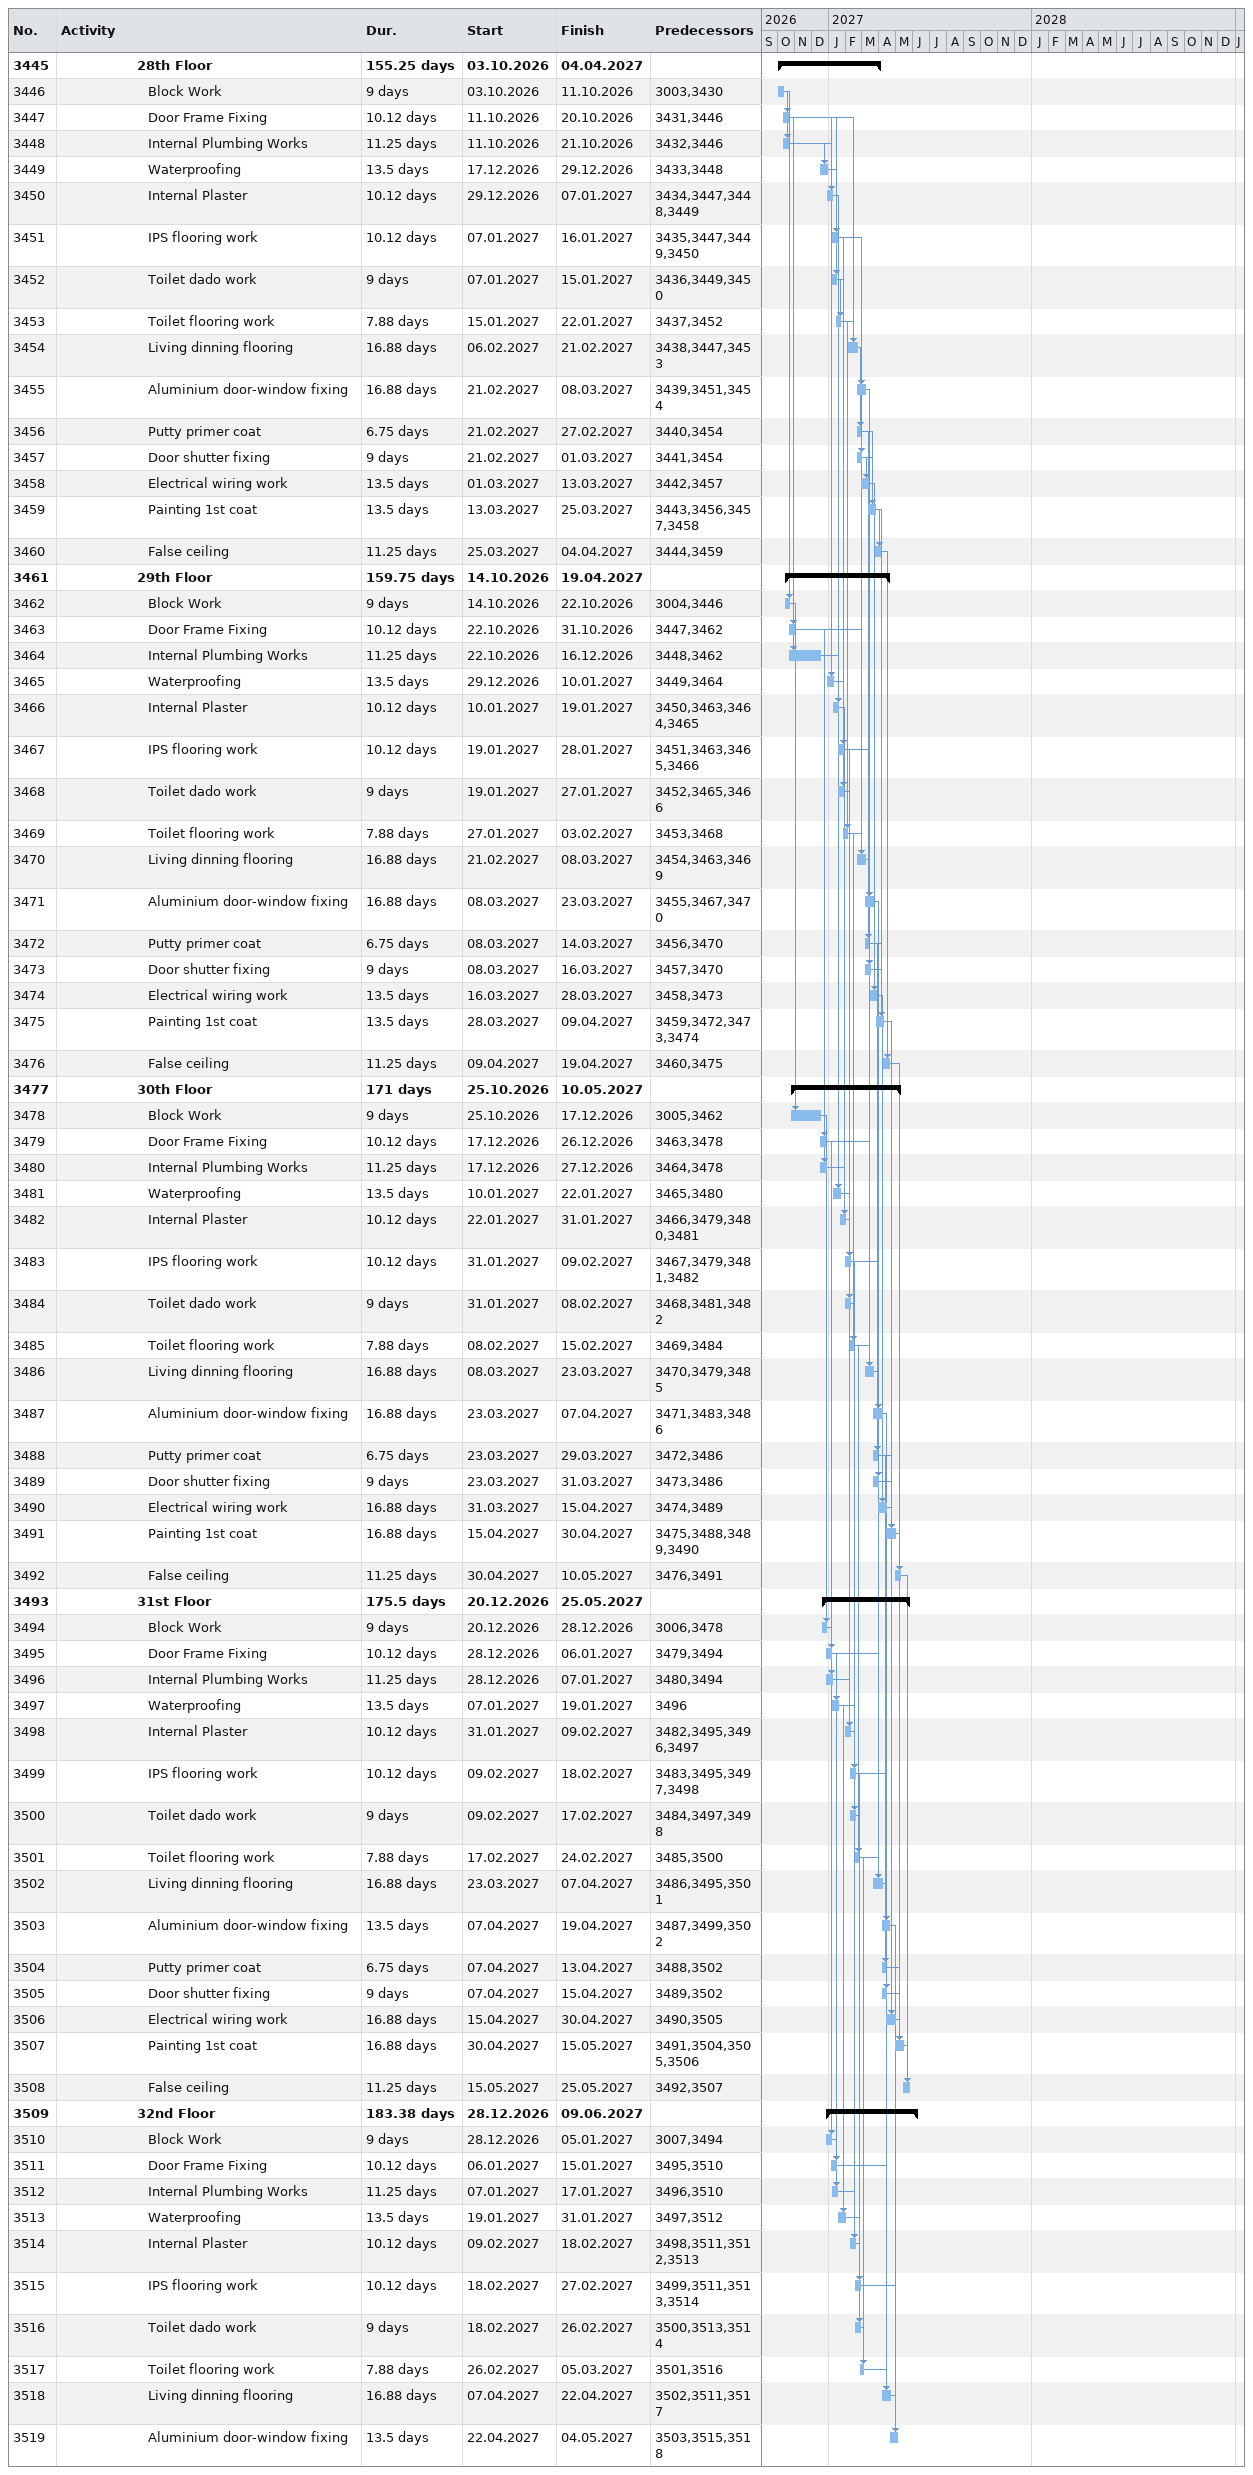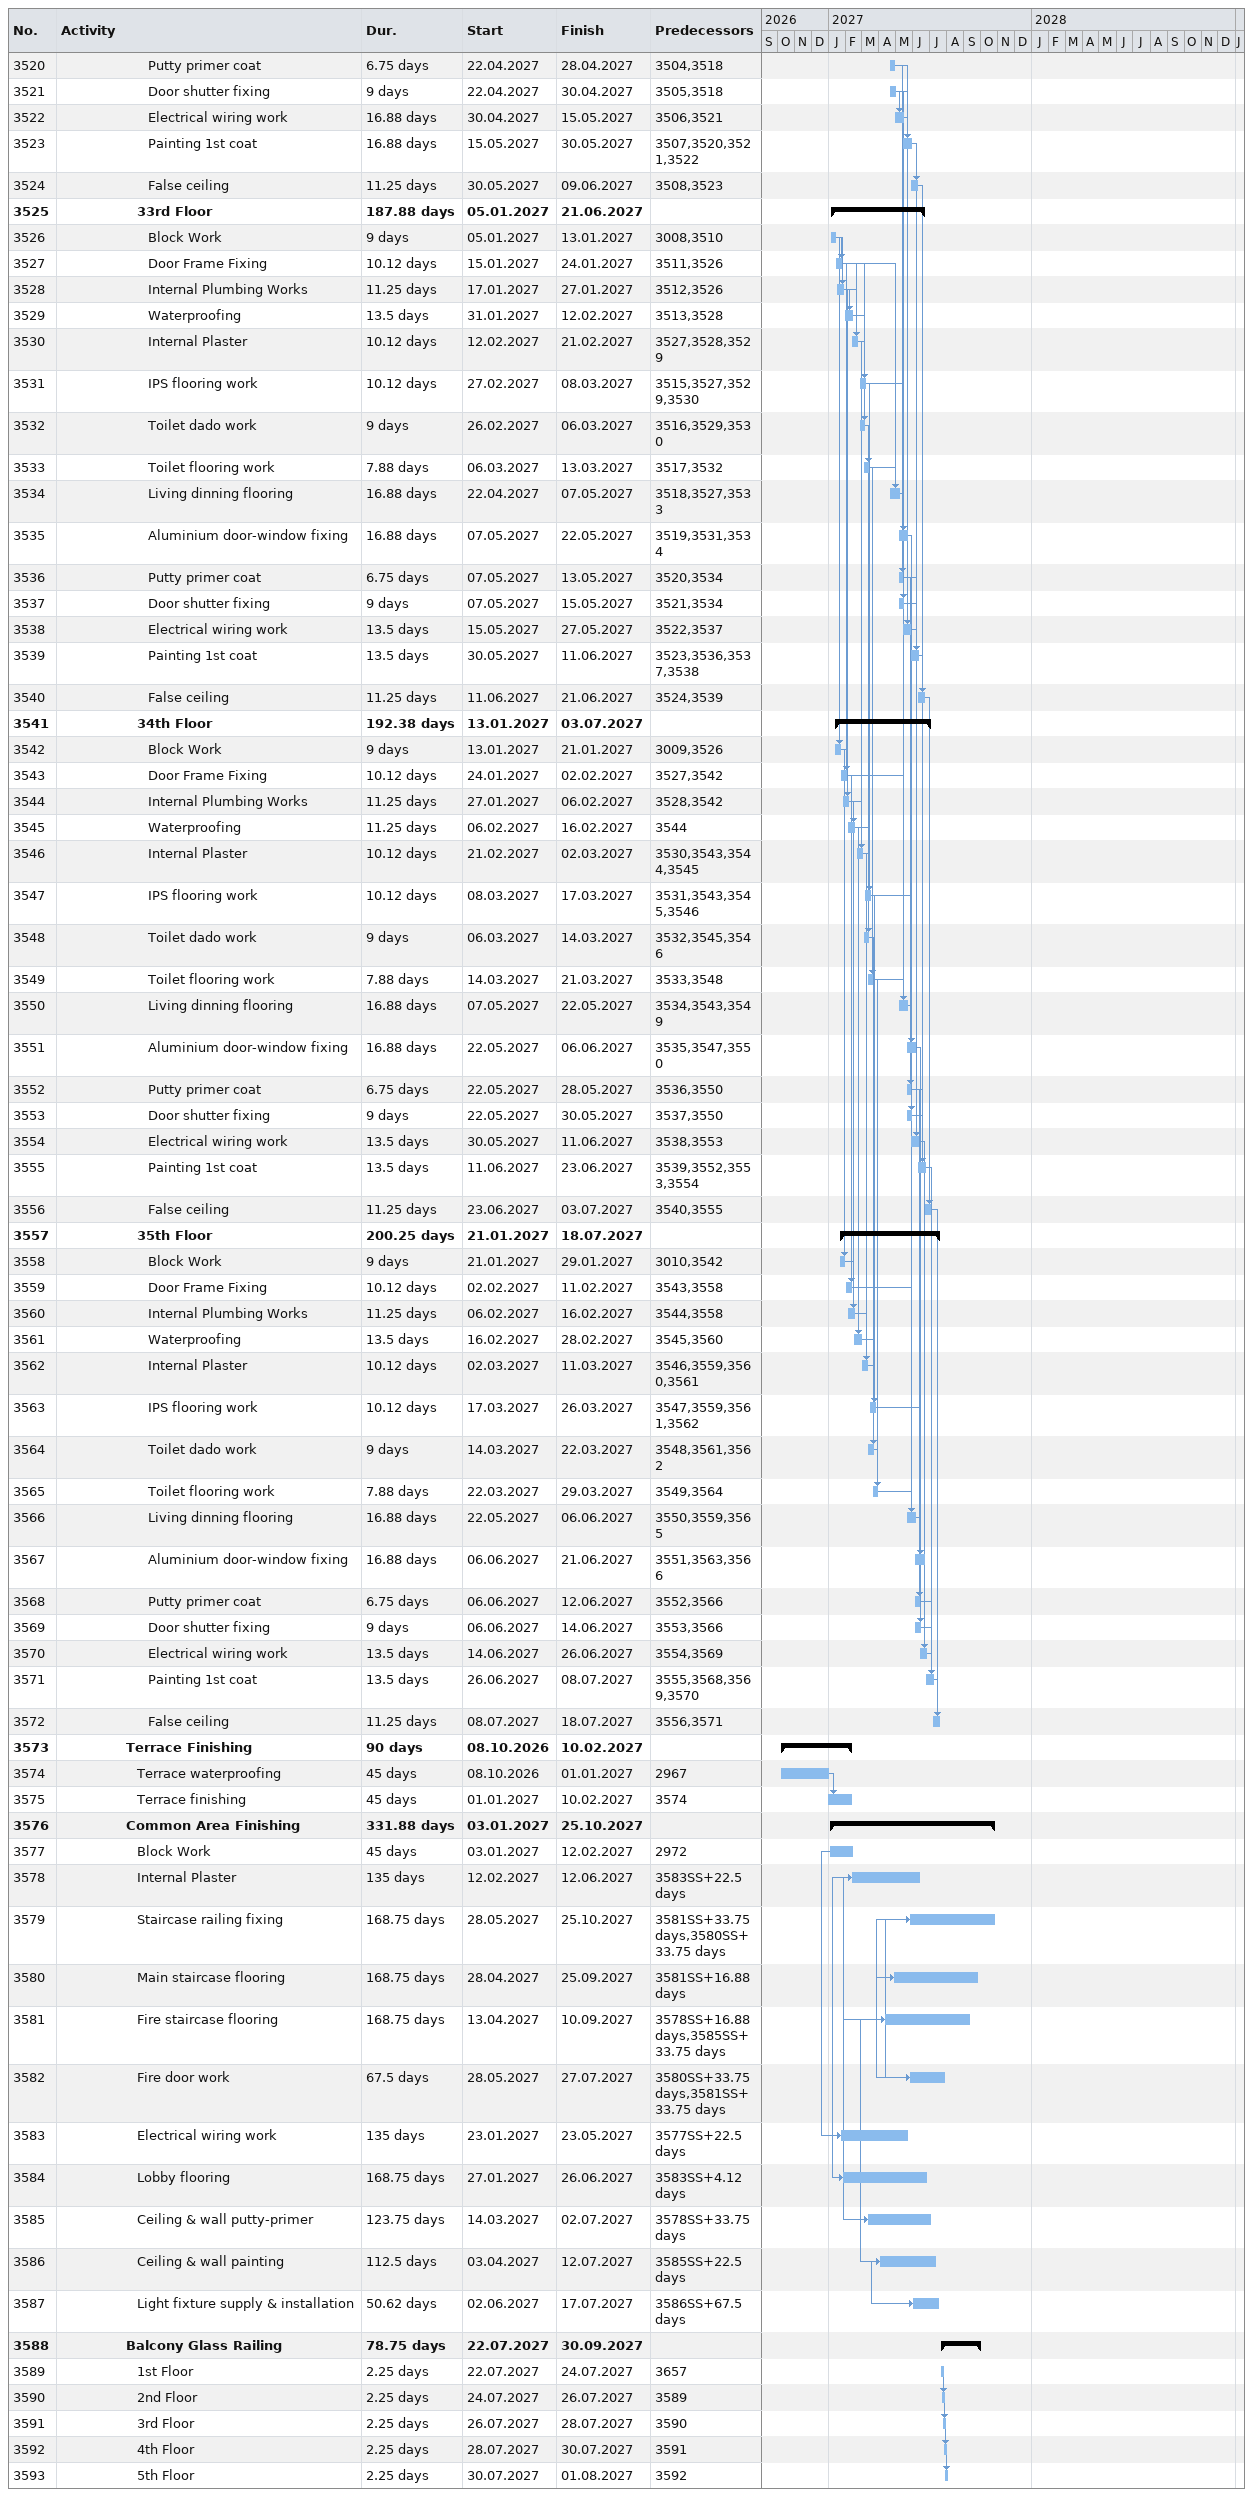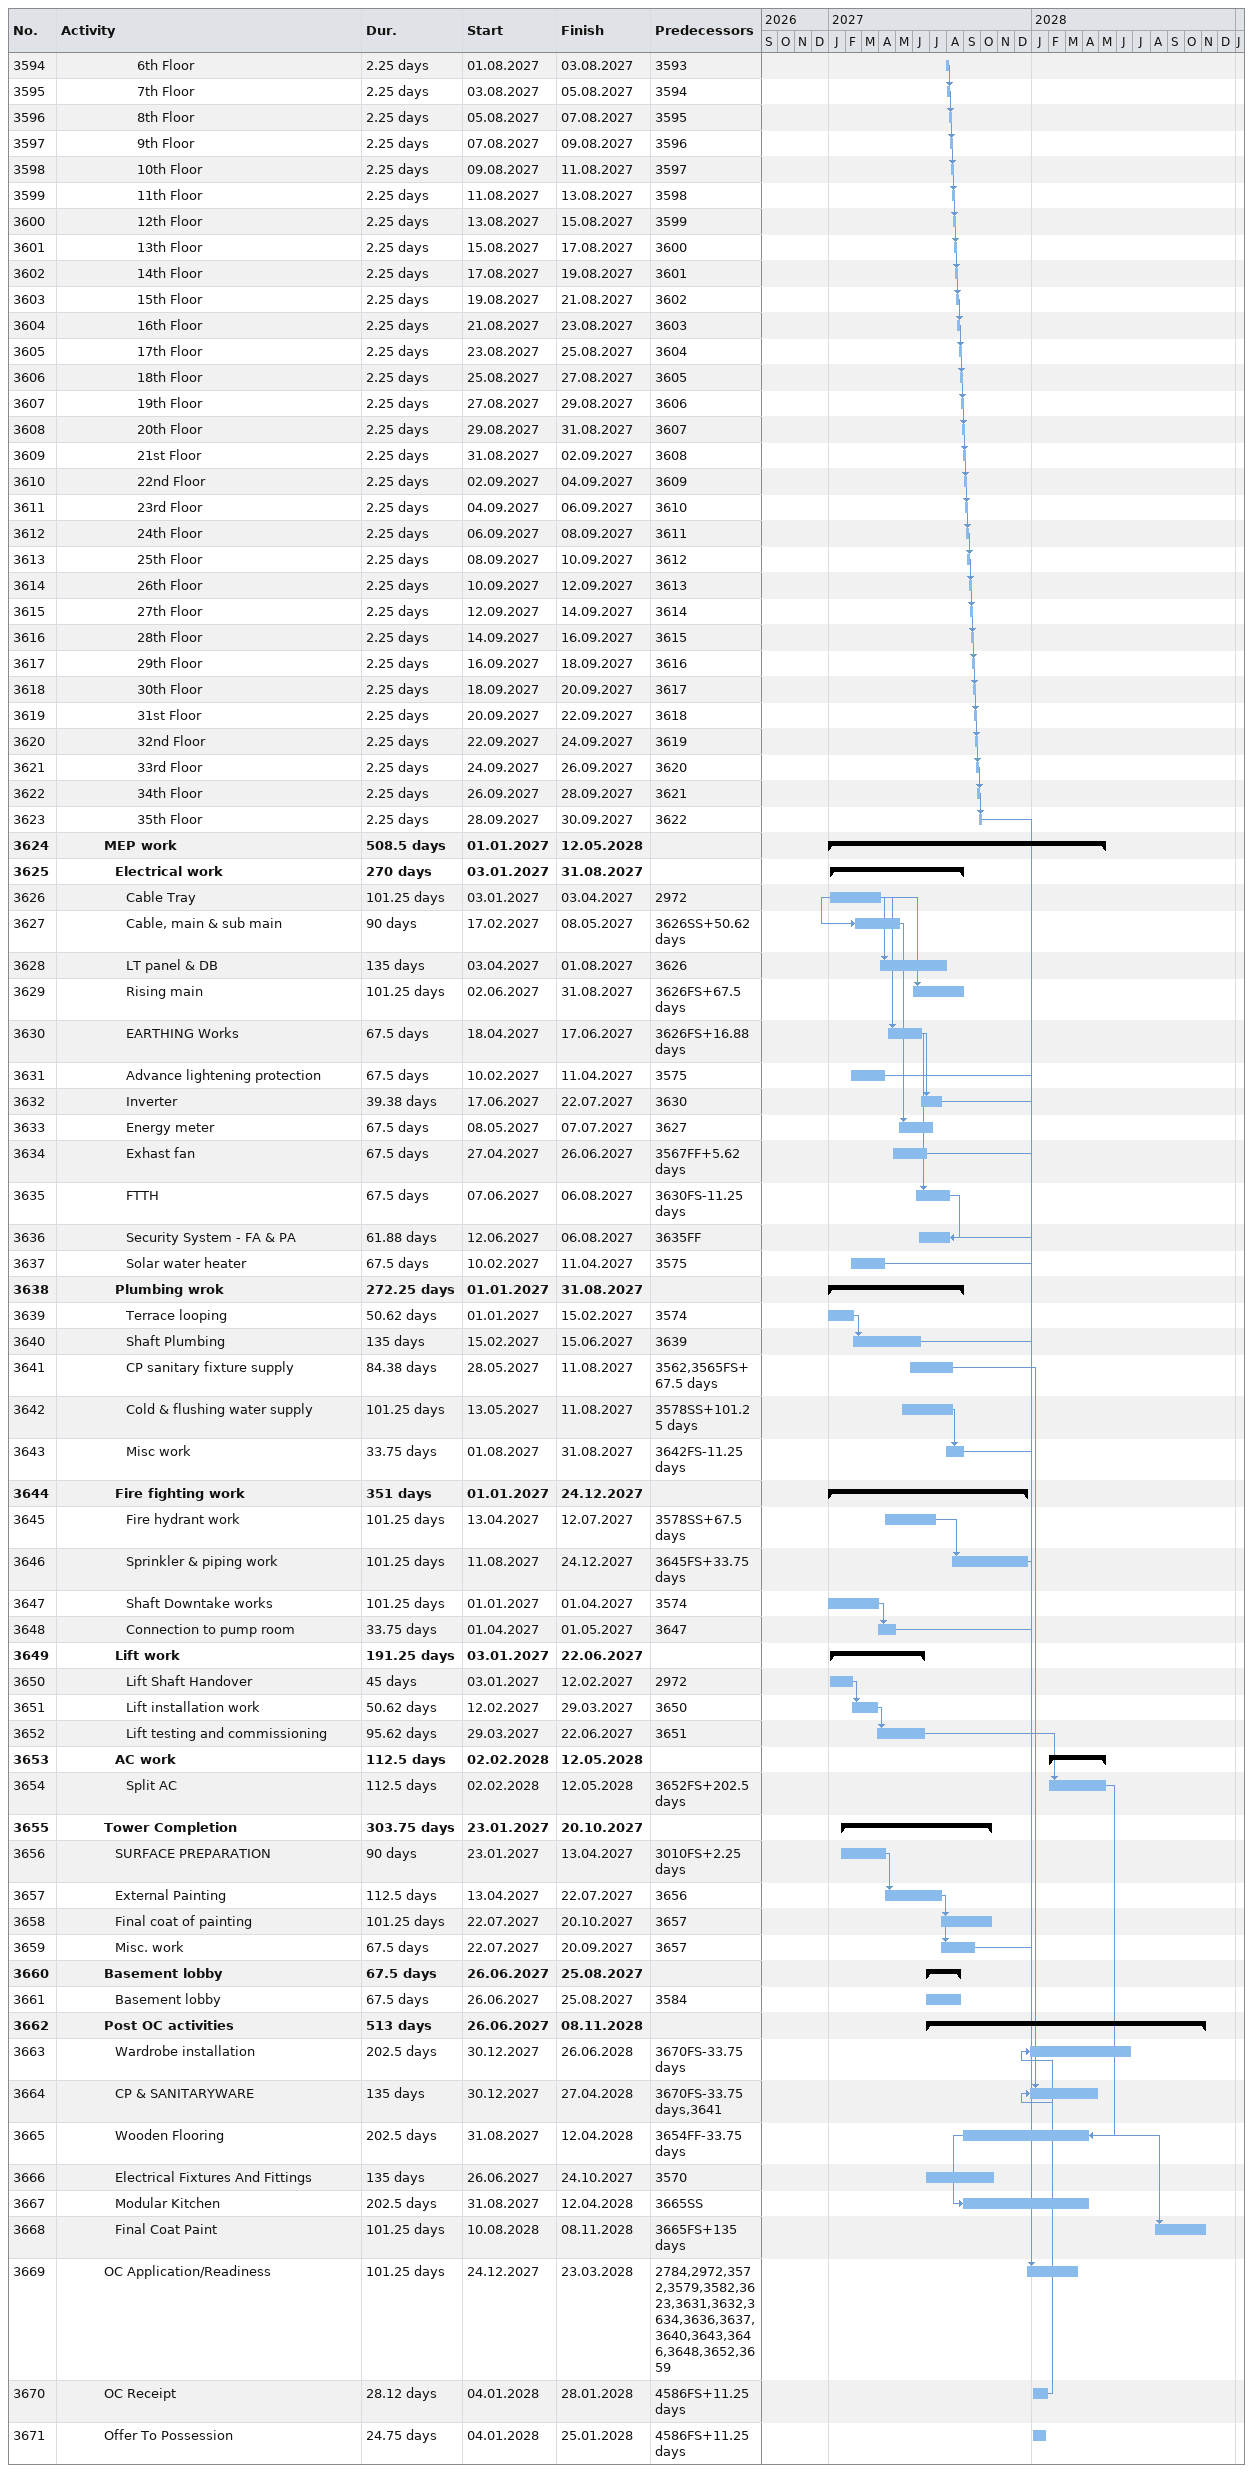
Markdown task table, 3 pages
| ID | Level | Task | Duration | Start | Finish | Predecessors |
|---|---|---|---|---|---|---|
| 3445 | 8 | **28th Floor** | 155.25d | 2026-10-03 | 2027-04-04 |  |
| 3446 | 9 | Block Work | 9d | 2026-10-03 | 2026-10-11 | 3003, 3430 |
| 3447 | 9 | Door Frame Fixing | 10.12d | 2026-10-11 | 2026-10-20 | 3431, 3446 |
| 3448 | 9 | Internal Plumbing Works | 11.25d | 2026-10-11 | 2026-10-21 | 3432, 3446 |
| 3449 | 9 | Waterproofing | 13.5d | 2026-12-17 | 2026-12-29 | 3433, 3448 |
| 3450 | 9 | Internal Plaster | 10.12d | 2026-12-29 | 2027-01-07 | 3434, 3447, 3448, 3449 |
| 3451 | 9 | IPS flooring work | 10.12d | 2027-01-07 | 2027-01-16 | 3435, 3447, 3449, 3450 |
| 3452 | 9 | Toilet dado work | 9d | 2027-01-07 | 2027-01-15 | 3436, 3449, 3450 |
| 3453 | 9 | Toilet flooring work | 7.88d | 2027-01-15 | 2027-01-22 | 3437, 3452 |
| 3454 | 9 | Living dinning flooring | 16.88d | 2027-02-06 | 2027-02-21 | 3438, 3447, 3453 |
| 3455 | 9 | Aluminium door-window fixing | 16.88d | 2027-02-21 | 2027-03-08 | 3439, 3451, 3454 |
| 3456 | 9 | Putty primer coat | 6.75d | 2027-02-21 | 2027-02-27 | 3440, 3454 |
| 3457 | 9 | Door shutter fixing | 9d | 2027-02-21 | 2027-03-01 | 3441, 3454 |
| 3458 | 9 | Electrical wiring work | 13.5d | 2027-03-01 | 2027-03-13 | 3442, 3457 |
| 3459 | 9 | Painting 1st coat | 13.5d | 2027-03-13 | 2027-03-25 | 3443, 3456, 3457, 3458 |
| 3460 | 9 | False ceiling | 11.25d | 2027-03-25 | 2027-04-04 | 3444, 3459 |
| 3461 | 8 | **29th Floor** | 159.75d | 2026-10-14 | 2027-04-19 |  |
| 3462 | 9 | Block Work | 9d | 2026-10-14 | 2026-10-22 | 3004, 3446 |
| 3463 | 9 | Door Frame Fixing | 10.12d | 2026-10-22 | 2026-10-31 | 3447, 3462 |
| 3464 | 9 | Internal Plumbing Works | 11.25d | 2026-10-22 | 2026-12-16 | 3448, 3462 |
| 3465 | 9 | Waterproofing | 13.5d | 2026-12-29 | 2027-01-10 | 3449, 3464 |
| 3466 | 9 | Internal Plaster | 10.12d | 2027-01-10 | 2027-01-19 | 3450, 3463, 3464, 3465 |
| 3467 | 9 | IPS flooring work | 10.12d | 2027-01-19 | 2027-01-28 | 3451, 3463, 3465, 3466 |
| 3468 | 9 | Toilet dado work | 9d | 2027-01-19 | 2027-01-27 | 3452, 3465, 3466 |
| 3469 | 9 | Toilet flooring work | 7.88d | 2027-01-27 | 2027-02-03 | 3453, 3468 |
| 3470 | 9 | Living dinning flooring | 16.88d | 2027-02-21 | 2027-03-08 | 3454, 3463, 3469 |
| 3471 | 9 | Aluminium door-window fixing | 16.88d | 2027-03-08 | 2027-03-23 | 3455, 3467, 3470 |
| 3472 | 9 | Putty primer coat | 6.75d | 2027-03-08 | 2027-03-14 | 3456, 3470 |
| 3473 | 9 | Door shutter fixing | 9d | 2027-03-08 | 2027-03-16 | 3457, 3470 |
| 3474 | 9 | Electrical wiring work | 13.5d | 2027-03-16 | 2027-03-28 | 3458, 3473 |
| 3475 | 9 | Painting 1st coat | 13.5d | 2027-03-28 | 2027-04-09 | 3459, 3472, 3473, 3474 |
| 3476 | 9 | False ceiling | 11.25d | 2027-04-09 | 2027-04-19 | 3460, 3475 |
| 3477 | 8 | **30th Floor** | 171d | 2026-10-25 | 2027-05-10 |  |
| 3478 | 9 | Block Work | 9d | 2026-10-25 | 2026-12-17 | 3005, 3462 |
| 3479 | 9 | Door Frame Fixing | 10.12d | 2026-12-17 | 2026-12-26 | 3463, 3478 |
| 3480 | 9 | Internal Plumbing Works | 11.25d | 2026-12-17 | 2026-12-27 | 3464, 3478 |
| 3481 | 9 | Waterproofing | 13.5d | 2027-01-10 | 2027-01-22 | 3465, 3480 |
| 3482 | 9 | Internal Plaster | 10.12d | 2027-01-22 | 2027-01-31 | 3466, 3479, 3480, 3481 |
| 3483 | 9 | IPS flooring work | 10.12d | 2027-01-31 | 2027-02-09 | 3467, 3479, 3481, 3482 |
| 3484 | 9 | Toilet dado work | 9d | 2027-01-31 | 2027-02-08 | 3468, 3481, 3482 |
| 3485 | 9 | Toilet flooring work | 7.88d | 2027-02-08 | 2027-02-15 | 3469, 3484 |
| 3486 | 9 | Living dinning flooring | 16.88d | 2027-03-08 | 2027-03-23 | 3470, 3479, 3485 |
| 3487 | 9 | Aluminium door-window fixing | 16.88d | 2027-03-23 | 2027-04-07 | 3471, 3483, 3486 |
| 3488 | 9 | Putty primer coat | 6.75d | 2027-03-23 | 2027-03-29 | 3472, 3486 |
| 3489 | 9 | Door shutter fixing | 9d | 2027-03-23 | 2027-03-31 | 3473, 3486 |
| 3490 | 9 | Electrical wiring work | 16.88d | 2027-03-31 | 2027-04-15 | 3474, 3489 |
| 3491 | 9 | Painting 1st coat | 16.88d | 2027-04-15 | 2027-04-30 | 3475, 3488, 3489, 3490 |
| 3492 | 9 | False ceiling | 11.25d | 2027-04-30 | 2027-05-10 | 3476, 3491 |
| 3493 | 8 | **31st Floor** | 175.5d | 2026-12-20 | 2027-05-25 |  |
| 3494 | 9 | Block Work | 9d | 2026-12-20 | 2026-12-28 | 3006, 3478 |
| 3495 | 9 | Door Frame Fixing | 10.12d | 2026-12-28 | 2027-01-06 | 3479, 3494 |
| 3496 | 9 | Internal Plumbing Works | 11.25d | 2026-12-28 | 2027-01-07 | 3480, 3494 |
| 3497 | 9 | Waterproofing | 13.5d | 2027-01-07 | 2027-01-19 | 3496 |
| 3498 | 9 | Internal Plaster | 10.12d | 2027-01-31 | 2027-02-09 | 3482, 3495, 3496, 3497 |
| 3499 | 9 | IPS flooring work | 10.12d | 2027-02-09 | 2027-02-18 | 3483, 3495, 3497, 3498 |
| 3500 | 9 | Toilet dado work | 9d | 2027-02-09 | 2027-02-17 | 3484, 3497, 3498 |
| 3501 | 9 | Toilet flooring work | 7.88d | 2027-02-17 | 2027-02-24 | 3485, 3500 |
| 3502 | 9 | Living dinning flooring | 16.88d | 2027-03-23 | 2027-04-07 | 3486, 3495, 3501 |
| 3503 | 9 | Aluminium door-window fixing | 13.5d | 2027-04-07 | 2027-04-19 | 3487, 3499, 3502 |
| 3504 | 9 | Putty primer coat | 6.75d | 2027-04-07 | 2027-04-13 | 3488, 3502 |
| 3505 | 9 | Door shutter fixing | 9d | 2027-04-07 | 2027-04-15 | 3489, 3502 |
| 3506 | 9 | Electrical wiring work | 16.88d | 2027-04-15 | 2027-04-30 | 3490, 3505 |
| 3507 | 9 | Painting 1st coat | 16.88d | 2027-04-30 | 2027-05-15 | 3491, 3504, 3505, 3506 |
| 3508 | 9 | False ceiling | 11.25d | 2027-05-15 | 2027-05-25 | 3492, 3507 |
| 3509 | 8 | **32nd Floor** | 183.38d | 2026-12-28 | 2027-06-09 |  |
| 3510 | 9 | Block Work | 9d | 2026-12-28 | 2027-01-05 | 3007, 3494 |
| 3511 | 9 | Door Frame Fixing | 10.12d | 2027-01-06 | 2027-01-15 | 3495, 3510 |
| 3512 | 9 | Internal Plumbing Works | 11.25d | 2027-01-07 | 2027-01-17 | 3496, 3510 |
| 3513 | 9 | Waterproofing | 13.5d | 2027-01-19 | 2027-01-31 | 3497, 3512 |
| 3514 | 9 | Internal Plaster | 10.12d | 2027-02-09 | 2027-02-18 | 3498, 3511, 3512, 3513 |
| 3515 | 9 | IPS flooring work | 10.12d | 2027-02-18 | 2027-02-27 | 3499, 3511, 3513, 3514 |
| 3516 | 9 | Toilet dado work | 9d | 2027-02-18 | 2027-02-26 | 3500, 3513, 3514 |
| 3517 | 9 | Toilet flooring work | 7.88d | 2027-02-26 | 2027-03-05 | 3501, 3516 |
| 3518 | 9 | Living dinning flooring | 16.88d | 2027-04-07 | 2027-04-22 | 3502, 3511, 3517 |
| 3519 | 9 | Aluminium door-window fixing | 13.5d | 2027-04-22 | 2027-05-04 | 3503, 3515, 3518 |
| 3520 | 9 | Putty primer coat | 6.75d | 2027-04-22 | 2027-04-28 | 3504, 3518 |
| 3521 | 9 | Door shutter fixing | 9d | 2027-04-22 | 2027-04-30 | 3505, 3518 |
| 3522 | 9 | Electrical wiring work | 16.88d | 2027-04-30 | 2027-05-15 | 3506, 3521 |
| 3523 | 9 | Painting 1st coat | 16.88d | 2027-05-15 | 2027-05-30 | 3507, 3520, 3521, 3522 |
| 3524 | 9 | False ceiling | 11.25d | 2027-05-30 | 2027-06-09 | 3508, 3523 |
| 3525 | 8 | **33rd Floor** | 187.88d | 2027-01-05 | 2027-06-21 |  |
| 3526 | 9 | Block Work | 9d | 2027-01-05 | 2027-01-13 | 3008, 3510 |
| 3527 | 9 | Door Frame Fixing | 10.12d | 2027-01-15 | 2027-01-24 | 3511, 3526 |
| 3528 | 9 | Internal Plumbing Works | 11.25d | 2027-01-17 | 2027-01-27 | 3512, 3526 |
| 3529 | 9 | Waterproofing | 13.5d | 2027-01-31 | 2027-02-12 | 3513, 3528 |
| 3530 | 9 | Internal Plaster | 10.12d | 2027-02-12 | 2027-02-21 | 3527, 3528, 3529 |
| 3531 | 9 | IPS flooring work | 10.12d | 2027-02-27 | 2027-03-08 | 3515, 3527, 3529, 3530 |
| 3532 | 9 | Toilet dado work | 9d | 2027-02-26 | 2027-03-06 | 3516, 3529, 3530 |
| 3533 | 9 | Toilet flooring work | 7.88d | 2027-03-06 | 2027-03-13 | 3517, 3532 |
| 3534 | 9 | Living dinning flooring | 16.88d | 2027-04-22 | 2027-05-07 | 3518, 3527, 3533 |
| 3535 | 9 | Aluminium door-window fixing | 16.88d | 2027-05-07 | 2027-05-22 | 3519, 3531, 3534 |
| 3536 | 9 | Putty primer coat | 6.75d | 2027-05-07 | 2027-05-13 | 3520, 3534 |
| 3537 | 9 | Door shutter fixing | 9d | 2027-05-07 | 2027-05-15 | 3521, 3534 |
| 3538 | 9 | Electrical wiring work | 13.5d | 2027-05-15 | 2027-05-27 | 3522, 3537 |
| 3539 | 9 | Painting 1st coat | 13.5d | 2027-05-30 | 2027-06-11 | 3523, 3536, 3537, 3538 |
| 3540 | 9 | False ceiling | 11.25d | 2027-06-11 | 2027-06-21 | 3524, 3539 |
| 3541 | 8 | **34th Floor** | 192.38d | 2027-01-13 | 2027-07-03 |  |
| 3542 | 9 | Block Work | 9d | 2027-01-13 | 2027-01-21 | 3009, 3526 |
| 3543 | 9 | Door Frame Fixing | 10.12d | 2027-01-24 | 2027-02-02 | 3527, 3542 |
| 3544 | 9 | Internal Plumbing Works | 11.25d | 2027-01-27 | 2027-02-06 | 3528, 3542 |
| 3545 | 9 | Waterproofing | 11.25d | 2027-02-06 | 2027-02-16 | 3544 |
| 3546 | 9 | Internal Plaster | 10.12d | 2027-02-21 | 2027-03-02 | 3530, 3543, 3544, 3545 |
| 3547 | 9 | IPS flooring work | 10.12d | 2027-03-08 | 2027-03-17 | 3531, 3543, 3545, 3546 |
| 3548 | 9 | Toilet dado work | 9d | 2027-03-06 | 2027-03-14 | 3532, 3545, 3546 |
| 3549 | 9 | Toilet flooring work | 7.88d | 2027-03-14 | 2027-03-21 | 3533, 3548 |
| 3550 | 9 | Living dinning flooring | 16.88d | 2027-05-07 | 2027-05-22 | 3534, 3543, 3549 |
| 3551 | 9 | Aluminium door-window fixing | 16.88d | 2027-05-22 | 2027-06-06 | 3535, 3547, 3550 |
| 3552 | 9 | Putty primer coat | 6.75d | 2027-05-22 | 2027-05-28 | 3536, 3550 |
| 3553 | 9 | Door shutter fixing | 9d | 2027-05-22 | 2027-05-30 | 3537, 3550 |
| 3554 | 9 | Electrical wiring work | 13.5d | 2027-05-30 | 2027-06-11 | 3538, 3553 |
| 3555 | 9 | Painting 1st coat | 13.5d | 2027-06-11 | 2027-06-23 | 3539, 3552, 3553, 3554 |
| 3556 | 9 | False ceiling | 11.25d | 2027-06-23 | 2027-07-03 | 3540, 3555 |
| 3557 | 8 | **35th Floor** | 200.25d | 2027-01-21 | 2027-07-18 |  |
| 3558 | 9 | Block Work | 9d | 2027-01-21 | 2027-01-29 | 3010, 3542 |
| 3559 | 9 | Door Frame Fixing | 10.12d | 2027-02-02 | 2027-02-11 | 3543, 3558 |
| 3560 | 9 | Internal Plumbing Works | 11.25d | 2027-02-06 | 2027-02-16 | 3544, 3558 |
| 3561 | 9 | Waterproofing | 13.5d | 2027-02-16 | 2027-02-28 | 3545, 3560 |
| 3562 | 9 | Internal Plaster | 10.12d | 2027-03-02 | 2027-03-11 | 3546, 3559, 3560, 3561 |
| 3563 | 9 | IPS flooring work | 10.12d | 2027-03-17 | 2027-03-26 | 3547, 3559, 3561, 3562 |
| 3564 | 9 | Toilet dado work | 9d | 2027-03-14 | 2027-03-22 | 3548, 3561, 3562 |
| 3565 | 9 | Toilet flooring work | 7.88d | 2027-03-22 | 2027-03-29 | 3549, 3564 |
| 3566 | 9 | Living dinning flooring | 16.88d | 2027-05-22 | 2027-06-06 | 3550, 3559, 3565 |
| 3567 | 9 | Aluminium door-window fixing | 16.88d | 2027-06-06 | 2027-06-21 | 3551, 3563, 3566 |
| 3568 | 9 | Putty primer coat | 6.75d | 2027-06-06 | 2027-06-12 | 3552, 3566 |
| 3569 | 9 | Door shutter fixing | 9d | 2027-06-06 | 2027-06-14 | 3553, 3566 |
| 3570 | 9 | Electrical wiring work | 13.5d | 2027-06-14 | 2027-06-26 | 3554, 3569 |
| 3571 | 9 | Painting 1st coat | 13.5d | 2027-06-26 | 2027-07-08 | 3555, 3568, 3569, 3570 |
| 3572 | 9 | False ceiling | 11.25d | 2027-07-08 | 2027-07-18 | 3556, 3571 |
| 3573 | 7 | **Terrace Finishing** | 90d | 2026-10-08 | 2027-02-10 |  |
| 3574 | 8 | Terrace waterproofing | 45d | 2026-10-08 | 2027-01-01 | 2967 |
| 3575 | 8 | Terrace finishing | 45d | 2027-01-01 | 2027-02-10 | 3574 |
| 3576 | 7 | **Common Area Finishing** | 331.88d | 2027-01-03 | 2027-10-25 |  |
| 3577 | 8 | Block Work | 45d | 2027-01-03 | 2027-02-12 | 2972 |
| 3578 | 8 | Internal Plaster | 135d | 2027-02-12 | 2027-06-12 | 3583SS+22.5d |
| 3579 | 8 | Staircase railing fixing | 168.75d | 2027-05-28 | 2027-10-25 | 3581SS+33.75d, 3580SS+33.75d |
| 3580 | 8 | Main staircase flooring | 168.75d | 2027-04-28 | 2027-09-25 | 3581SS+16.88d |
| 3581 | 8 | Fire staircase flooring | 168.75d | 2027-04-13 | 2027-09-10 | 3578SS+16.88d, 3585SS+33.75d |
| 3582 | 8 | Fire door work | 67.5d | 2027-05-28 | 2027-07-27 | 3580SS+33.75d, 3581SS+33.75d |
| 3583 | 8 | Electrical wiring work | 135d | 2027-01-23 | 2027-05-23 | 3577SS+22.5d |
| 3584 | 8 | Lobby flooring | 168.75d | 2027-01-27 | 2027-06-26 | 3583SS+4.12d |
| 3585 | 8 | Ceiling & wall putty-primer | 123.75d | 2027-03-14 | 2027-07-02 | 3578SS+33.75d |
| 3586 | 8 | Ceiling & wall painting | 112.5d | 2027-04-03 | 2027-07-12 | 3585SS+22.5d |
| 3587 | 8 | Light fixture supply & installation | 50.62d | 2027-06-02 | 2027-07-17 | 3586SS+67.5d |
| 3588 | 7 | **Balcony Glass Railing** | 78.75d | 2027-07-22 | 2027-09-30 |  |
| 3589 | 8 | 1st Floor | 2.25d | 2027-07-22 | 2027-07-24 | 3657 |
| 3590 | 8 | 2nd Floor | 2.25d | 2027-07-24 | 2027-07-26 | 3589 |
| 3591 | 8 | 3rd Floor | 2.25d | 2027-07-26 | 2027-07-28 | 3590 |
| 3592 | 8 | 4th Floor | 2.25d | 2027-07-28 | 2027-07-30 | 3591 |
| 3593 | 8 | 5th Floor | 2.25d | 2027-07-30 | 2027-08-01 | 3592 |
| 3594 | 8 | 6th Floor | 2.25d | 2027-08-01 | 2027-08-03 | 3593 |
| 3595 | 8 | 7th Floor | 2.25d | 2027-08-03 | 2027-08-05 | 3594 |
| 3596 | 8 | 8th Floor | 2.25d | 2027-08-05 | 2027-08-07 | 3595 |
| 3597 | 8 | 9th Floor | 2.25d | 2027-08-07 | 2027-08-09 | 3596 |
| 3598 | 8 | 10th Floor | 2.25d | 2027-08-09 | 2027-08-11 | 3597 |
| 3599 | 8 | 11th Floor | 2.25d | 2027-08-11 | 2027-08-13 | 3598 |
| 3600 | 8 | 12th Floor | 2.25d | 2027-08-13 | 2027-08-15 | 3599 |
| 3601 | 8 | 13th Floor | 2.25d | 2027-08-15 | 2027-08-17 | 3600 |
| 3602 | 8 | 14th Floor | 2.25d | 2027-08-17 | 2027-08-19 | 3601 |
| 3603 | 8 | 15th Floor | 2.25d | 2027-08-19 | 2027-08-21 | 3602 |
| 3604 | 8 | 16th Floor | 2.25d | 2027-08-21 | 2027-08-23 | 3603 |
| 3605 | 8 | 17th Floor | 2.25d | 2027-08-23 | 2027-08-25 | 3604 |
| 3606 | 8 | 18th Floor | 2.25d | 2027-08-25 | 2027-08-27 | 3605 |
| 3607 | 8 | 19th Floor | 2.25d | 2027-08-27 | 2027-08-29 | 3606 |
| 3608 | 8 | 20th Floor | 2.25d | 2027-08-29 | 2027-08-31 | 3607 |
| 3609 | 8 | 21st Floor | 2.25d | 2027-08-31 | 2027-09-02 | 3608 |
| 3610 | 8 | 22nd Floor | 2.25d | 2027-09-02 | 2027-09-04 | 3609 |
| 3611 | 8 | 23rd Floor | 2.25d | 2027-09-04 | 2027-09-06 | 3610 |
| 3612 | 8 | 24th Floor | 2.25d | 2027-09-06 | 2027-09-08 | 3611 |
| 3613 | 8 | 25th Floor | 2.25d | 2027-09-08 | 2027-09-10 | 3612 |
| 3614 | 8 | 26th Floor | 2.25d | 2027-09-10 | 2027-09-12 | 3613 |
| 3615 | 8 | 27th Floor | 2.25d | 2027-09-12 | 2027-09-14 | 3614 |
| 3616 | 8 | 28th Floor | 2.25d | 2027-09-14 | 2027-09-16 | 3615 |
| 3617 | 8 | 29th Floor | 2.25d | 2027-09-16 | 2027-09-18 | 3616 |
| 3618 | 8 | 30th Floor | 2.25d | 2027-09-18 | 2027-09-20 | 3617 |
| 3619 | 8 | 31st Floor | 2.25d | 2027-09-20 | 2027-09-22 | 3618 |
| 3620 | 8 | 32nd Floor | 2.25d | 2027-09-22 | 2027-09-24 | 3619 |
| 3621 | 8 | 33rd Floor | 2.25d | 2027-09-24 | 2027-09-26 | 3620 |
| 3622 | 8 | 34th Floor | 2.25d | 2027-09-26 | 2027-09-28 | 3621 |
| 3623 | 8 | 35th Floor | 2.25d | 2027-09-28 | 2027-09-30 | 3622 |
| 3624 | 5 | **MEP work** | 508.5d | 2027-01-01 | 2028-05-12 |  |
| 3625 | 6 | **Electrical work** | 270d | 2027-01-03 | 2027-08-31 |  |
| 3626 | 7 | Cable Tray | 101.25d | 2027-01-03 | 2027-04-03 | 2972 |
| 3627 | 7 | Cable, main & sub main | 90d | 2027-02-17 | 2027-05-08 | 3626SS+50.62d |
| 3628 | 7 | LT panel & DB | 135d | 2027-04-03 | 2027-08-01 | 3626 |
| 3629 | 7 | Rising main | 101.25d | 2027-06-02 | 2027-08-31 | 3626FS+67.5d |
| 3630 | 7 | EARTHING Works | 67.5d | 2027-04-18 | 2027-06-17 | 3626FS+16.88d |
| 3631 | 7 | Advance lightening protection | 67.5d | 2027-02-10 | 2027-04-11 | 3575 |
| 3632 | 7 | Inverter | 39.38d | 2027-06-17 | 2027-07-22 | 3630 |
| 3633 | 7 | Energy meter | 67.5d | 2027-05-08 | 2027-07-07 | 3627 |
| 3634 | 7 | Exhast fan | 67.5d | 2027-04-27 | 2027-06-26 | 3567FF+5.62d |
| 3635 | 7 | FTTH | 67.5d | 2027-06-07 | 2027-08-06 | 3630FS-11.25d |
| 3636 | 7 | Security System - FA & PA | 61.88d | 2027-06-12 | 2027-08-06 | 3635FF |
| 3637 | 7 | Solar water heater | 67.5d | 2027-02-10 | 2027-04-11 | 3575 |
| 3638 | 6 | **Plumbing wrok** | 272.25d | 2027-01-01 | 2027-08-31 |  |
| 3639 | 7 | Terrace looping | 50.62d | 2027-01-01 | 2027-02-15 | 3574 |
| 3640 | 7 | Shaft Plumbing | 135d | 2027-02-15 | 2027-06-15 | 3639 |
| 3641 | 7 | CP sanitary fixture supply | 84.38d | 2027-05-28 | 2027-08-11 | 3562, 3565FS+67.5d |
| 3642 | 7 | Cold & flushing water supply | 101.25d | 2027-05-13 | 2027-08-11 | 3578SS+101.25d |
| 3643 | 7 | Misc work | 33.75d | 2027-08-01 | 2027-08-31 | 3642FS-11.25d |
| 3644 | 6 | **Fire fighting work** | 351d | 2027-01-01 | 2027-12-24 |  |
| 3645 | 7 | Fire hydrant work | 101.25d | 2027-04-13 | 2027-07-12 | 3578SS+67.5d |
| 3646 | 7 | Sprinkler & piping work | 101.25d | 2027-08-11 | 2027-12-24 | 3645FS+33.75d |
| 3647 | 7 | Shaft Downtake works | 101.25d | 2027-01-01 | 2027-04-01 | 3574 |
| 3648 | 7 | Connection to pump room | 33.75d | 2027-04-01 | 2027-05-01 | 3647 |
| 3649 | 6 | **Lift work** | 191.25d | 2027-01-03 | 2027-06-22 |  |
| 3650 | 7 | Lift Shaft Handover | 45d | 2027-01-03 | 2027-02-12 | 2972 |
| 3651 | 7 | Lift installation work | 50.62d | 2027-02-12 | 2027-03-29 | 3650 |
| 3652 | 7 | Lift testing and commissioning | 95.62d | 2027-03-29 | 2027-06-22 | 3651 |
| 3653 | 6 | **AC work** | 112.5d | 2028-02-02 | 2028-05-12 |  |
| 3654 | 7 | Split AC | 112.5d | 2028-02-02 | 2028-05-12 | 3652FS+202.5d |
| 3655 | 5 | **Tower Completion** | 303.75d | 2027-01-23 | 2027-10-20 |  |
| 3656 | 6 | SURFACE PREPARATION | 90d | 2027-01-23 | 2027-04-13 | 3010FS+2.25d |
| 3657 | 6 | External Painting | 112.5d | 2027-04-13 | 2027-07-22 | 3656 |
| 3658 | 6 | Final coat of painting | 101.25d | 2027-07-22 | 2027-10-20 | 3657 |
| 3659 | 6 | Misc. work | 67.5d | 2027-07-22 | 2027-09-20 | 3657 |
| 3660 | 5 | **Basement lobby** | 67.5d | 2027-06-26 | 2027-08-25 |  |
| 3661 | 6 | Basement lobby | 67.5d | 2027-06-26 | 2027-08-25 | 3584 |
| 3662 | 5 | **Post OC activities** | 513d | 2027-06-26 | 2028-11-08 |  |
| 3663 | 6 | Wardrobe installation | 202.5d | 2027-12-30 | 2028-06-26 | 3670FS-33.75d |
| 3664 | 6 | CP & SANITARYWARE | 135d | 2027-12-30 | 2028-04-27 | 3670FS-33.75d, 3641 |
| 3665 | 6 | Wooden Flooring | 202.5d | 2027-08-31 | 2028-04-12 | 3654FF-33.75d |
| 3666 | 6 | Electrical Fixtures And Fittings | 135d | 2027-06-26 | 2027-10-24 | 3570 |
| 3667 | 6 | Modular Kitchen | 202.5d | 2027-08-31 | 2028-04-12 | 3665SS |
| 3668 | 6 | Final Coat Paint | 101.25d | 2028-08-10 | 2028-11-08 | 3665FS+135d |
| 3669 | 5 | OC Application/Readiness | 101.25d | 2027-12-24 | 2028-03-23 | 2784, 2972, 3572, 3579, 3582, 3623, 3631, 3632, 3634, 3636, 3637, 3640, 3643, 3646, 3648, 3652, 3659 |
| 3670 | 5 | OC Receipt | 28.12d | 2028-01-04 | 2028-01-28 | 4586FS+11.25d |
| 3671 | 5 | Offer To Possession | 24.75d | 2028-01-04 | 2028-01-25 | 4586FS+11.25d |
